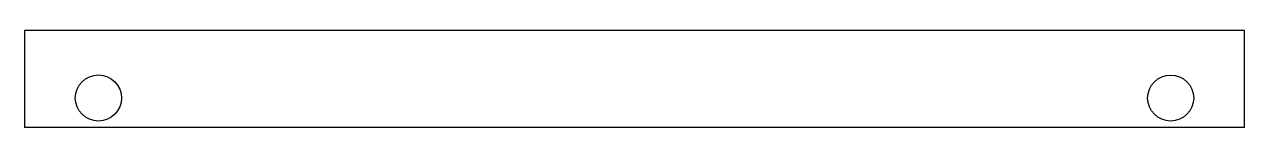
# Model space of a CAD drawing. Header units: millimetres. Extents: x 16 to 2986, y 13 to 250.
import ezdxf

# ---------------------------------------------------------------- set-up
doc = ezdxf.new("R2010")
doc.units = ezdxf.units.MM

msp = doc.modelspace()

# ---------------------------------------------------------------- linework, layer by layer
at = {"color": 7, "linetype": 'Continuous', "lineweight": 25}
for p, q in [((2986.4, 250.5), (16.4, 250.5)), ((16.4, 250.5), (16.4, 13.5)), ((2986.4, 13.5), (2986.4, 250.5)), ((2986.4, 13.5), (16.4, 13.5))]:
    msp.add_line(p, q, dxfattribs=at)
for centre, radius in [((196.4, 85.5), 56.3), ((2806.4, 85.5), 56.2)]:
    msp.add_circle(centre, radius, dxfattribs=at)

doc.saveas('drawing.dxf')
